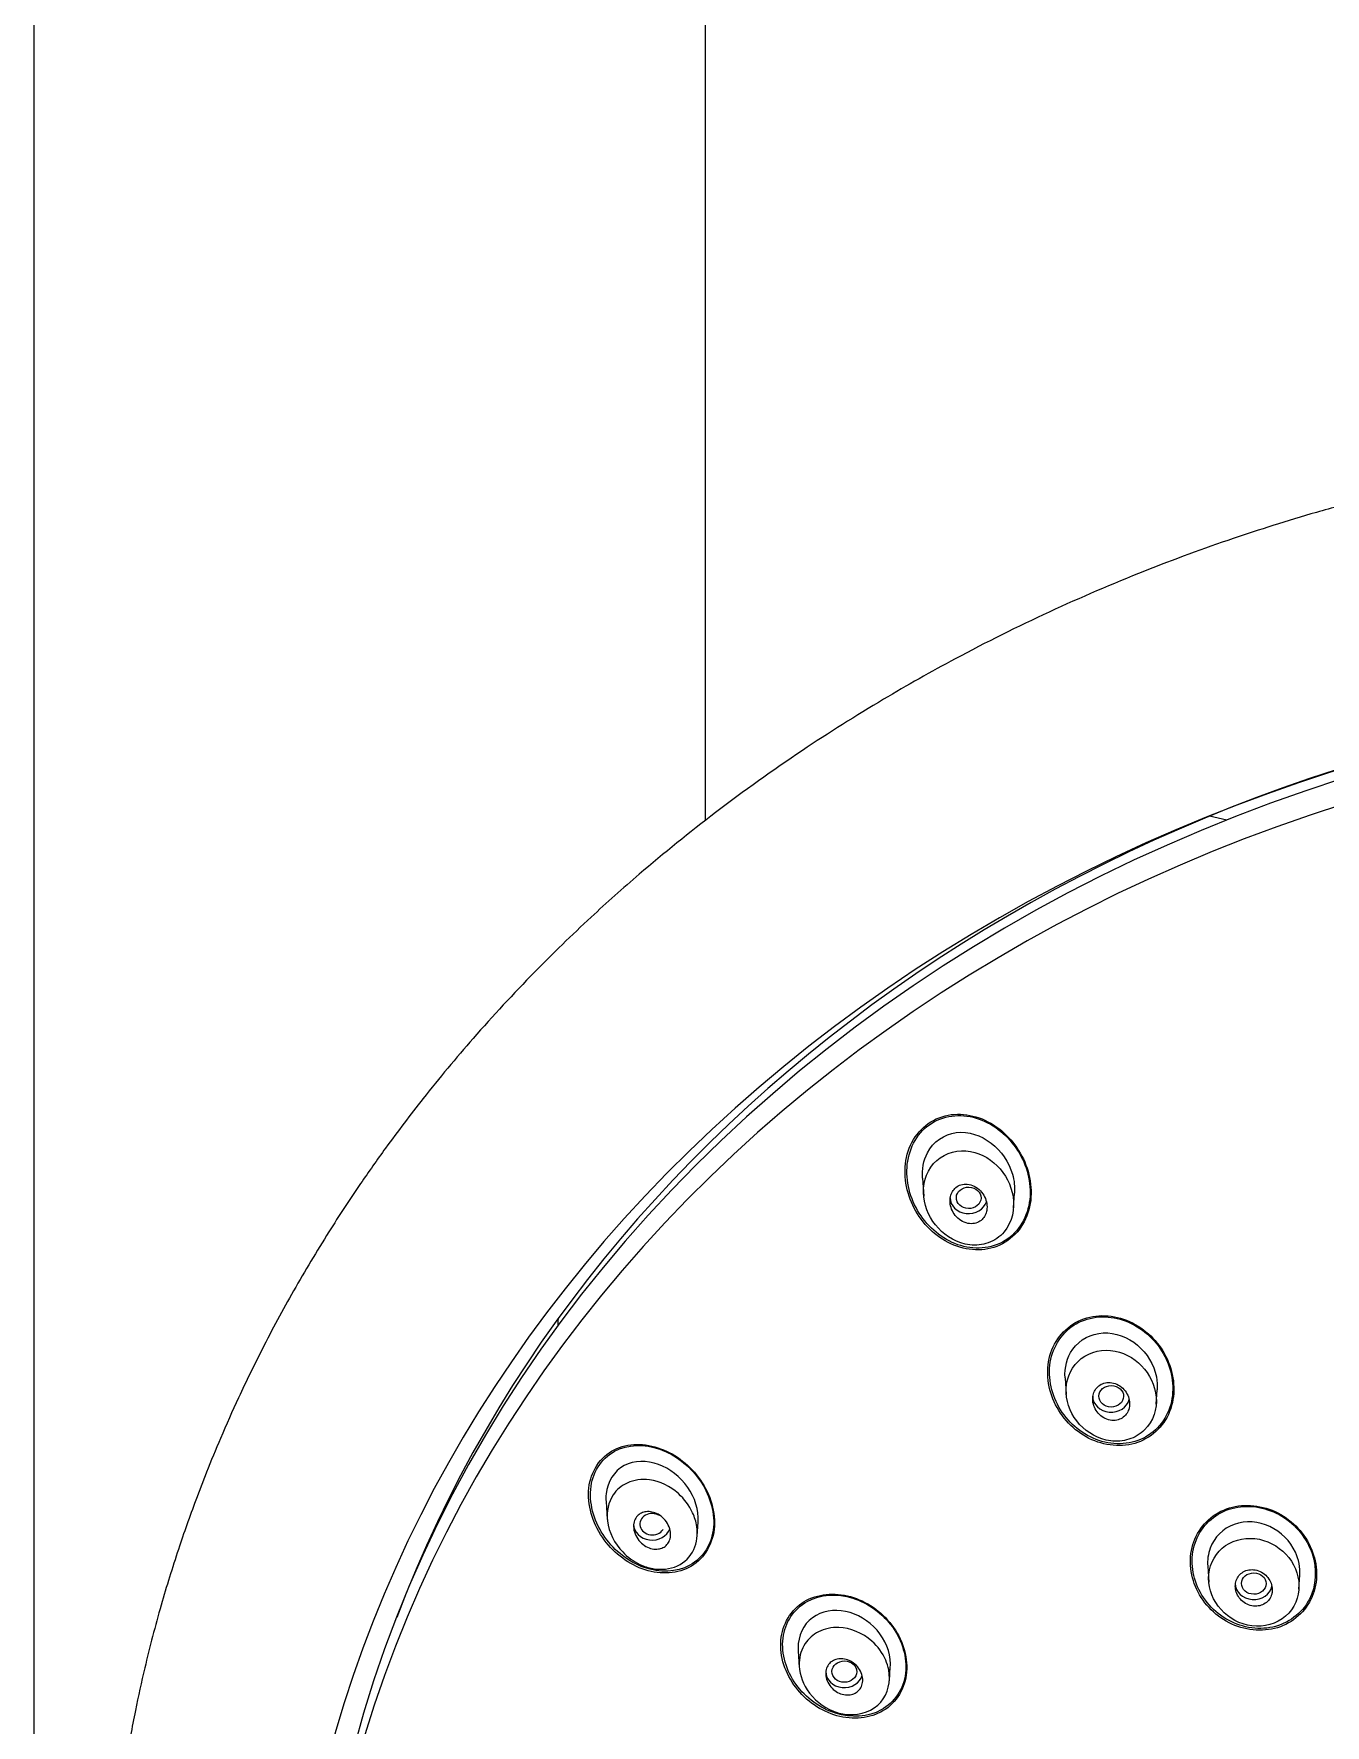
# Model space of a CAD drawing. Header units: millimetres. Extents: x -60 to 7633, y -2614 to 2146.
# Drawn here: x 144.7 to 186.6, y 1492.8 to 1547.7 of the extents above; entities that cross this region are included whole.
import ezdxf

# ---------------------------------------------------------------- set-up
doc = ezdxf.new("R2010")
doc.units = ezdxf.units.MM
doc.layers.get('0').update_dxf_attribs({"color": 250})

msp = doc.modelspace()

# ---------------------------------------------------------------- linework, layer by layer
at = {"linetype": 'Continuous'}
for p, q in [((144.7, 1796.444), (144.7, 1291.743)), ((166.5, 1522.135), (166.5, 1796.444)), ((183.41, 1522.146), (182.847, 1522.277)), ((173.536, 1510.531), (173.577, 1509.947)), ((176.495, 1509.568), (176.527, 1510.036)), ((161.705, 1505.956), (161.705, 1505.827)), ((178.164, 1504.047), (178.202, 1503.5)), ((181.124, 1503.196), (181.156, 1503.656)), ((163.268, 1500.033), (163.309, 1499.448)), ((166.226, 1498.911), (166.258, 1499.372)), ((182.792, 1497.935), (182.828, 1497.417)), ((185.753, 1497.186), (185.784, 1497.638)), ((169.503, 1495.187), (169.541, 1494.64)), ((172.462, 1494.213), (172.494, 1494.664))]:
    msp.add_line(p, q, dxfattribs=at)
for centre, major_axis, ratio, start_param, end_param in [((204.6, 1481.714), (51.65, 0), 0.866025, -0.447532, 3.589125), ((204.6, 1481.328), (-50.8, 0), 0.866025, 1.920717, 6.283185), ((204.6, 1482.712), (-50.6, 0), 0.866025, 4.788727, 5.968765), ((204.6, 1482.162), (-50.8, 0), 0.866025, 3.141593, 6.283185), ((175.032, 1509.895), (-0.6, 0), 0.866025, 0, 2.887531), ((163.705, 1505.827), (2, 0), 0.866025, 3.061708, 3.194648), ((179.66, 1503.45), (-0.6, 0), 0.866025, 0, 2.935114), ((164.77, 1499.294), (0.402, -0.01), 0.862297, 0.980937, 5.783966), ((164.763, 1499.297), (0.6, 0), 0.866025, 3.141593, 5.990017), ((184.288, 1497.369), (-0.6, 0), 0.866025, 0, 2.971584), ((170.998, 1494.511), (0.6, 0), 0.866025, 3.141593, 6.054585)]:
    msp.add_ellipse(centre, major_axis=major_axis, ratio=ratio, start_param=start_param, end_param=end_param, dxfattribs=at)
for centre, major_axis, ratio in [((175.037, 1509.89), (0.401, -0.011), 0.867068), ((179.663, 1503.447), (0.401, -0.006), 0.866667), ((184.289, 1497.368), (0.4, -0.003), 0.866328), ((171.002, 1494.509), (0.401, -0.006), 0.863945)]:
    msp.add_ellipse(centre, major_axis=major_axis, ratio=ratio, dxfattribs=at)
for points, knots in [([(204.6, 1534.682), (203.972, 1534.679), (202.895, 1534.67), (201.09, 1534.6), (199.285, 1534.484), (197.655, 1534.335), (196.011, 1534.146), (194.376, 1533.919), (192.676, 1533.633), (191.058, 1533.319), (189.492, 1532.976), (187.888, 1532.579), (186.355, 1532.157), (184.946, 1531.732), (183.076, 1531.12), (180.633, 1530.222), (177.616, 1528.925), (174.799, 1527.522), (172.128, 1526.015), (169.515, 1524.364), (166.868, 1522.472), (164.602, 1520.64), (162.652, 1518.901), (160.838, 1517.136), (159.02, 1515.174), (157.427, 1513.258), (156.224, 1511.671), (155.204, 1510.224), (154.195, 1508.687), (153.124, 1506.896), (152.157, 1505.098), (151.377, 1503.494), (150.784, 1502.161), (150.326, 1501.049), (149.863, 1499.846), (149.359, 1498.416), (148.797, 1496.598), (148.344, 1494.866), (148.03, 1493.435), (147.816, 1492.328), (147.624, 1491.204), (147.419, 1489.751), (147.252, 1488.129), (147.114, 1485.967), (147.093, 1483.97), (147.157, 1482.356), (147.202, 1481.609), (147.245, 1481.001), (147.303, 1480.336), (147.398, 1479.415), (147.571, 1478.043), (147.876, 1476.207), (148.355, 1474.005), (148.908, 1471.965), (149.536, 1470.017), (150.188, 1468.242), (150.955, 1466.398), (151.826, 1464.53), (152.428, 1463.394), (152.768, 1462.758)], [0, 0, 0, 0, 0.014845, 0.030229, 0.046069, 0.062169, 0.07278, 0.089194, 0.105234, 0.117809, 0.13231, 0.14724, 0.161161, 0.174109, 0.186014, 0.213095, 0.242928, 0.273353, 0.29731, 0.325373, 0.356785, 0.385901, 0.405156, 0.428914, 0.45627, 0.480102, 0.499041, 0.512328, 0.530057, 0.55138, 0.57217, 0.588948, 0.6029, 0.614401, 0.623786, 0.640156, 0.658559, 0.679141, 0.692814, 0.700833, 0.711931, 0.726304, 0.744149, 0.760314, 0.790427, 0.803014, 0.807762, 0.812366, 0.820798, 0.827498, 0.839596, 0.861463, 0.882043, 0.90546, 0.923201, 0.941646, 0.960296, 0.981206, 1, 1, 1, 1]), ([(175.842, 1512.257), (175.365, 1512.559), (174.794, 1512.684), (173.748, 1512.42), (173.31, 1512.02), (172.909, 1510.985), (172.936, 1510.378), (173.338, 1509.315), (173.715, 1508.845), (174.656, 1508.247), (175.238, 1508.121), (176.28, 1508.383), (176.723, 1508.783), (177.127, 1509.819), (177.099, 1510.424), (176.693, 1511.486), (176.318, 1511.955), (175.842, 1512.257)], [0, 0, 0, 0, 0.125, 0.125, 0.25, 0.25, 0.375, 0.375, 0.5, 0.5, 0.625, 0.625, 0.75, 0.75, 0.875, 0.875, 1, 1, 1, 1]), ([(176.506, 1511.598), (176.17, 1512.045), (175.705, 1512.376), (174.655, 1512.636), (174.091, 1512.536), (173.271, 1511.873), (173.041, 1511.331), (173.023, 1510.22), (173.219, 1509.666), (173.882, 1508.777), (174.358, 1508.439), (175.4, 1508.183), (175.972, 1508.284), (176.791, 1508.945), (177.024, 1509.492), (177.039, 1510.594), (176.843, 1511.151), (176.506, 1511.598)], [0, 0, 0, 0, 0.125, 0.125, 0.25, 0.25, 0.375, 0.375, 0.5, 0.5, 0.625, 0.625, 0.75, 0.75, 0.875, 0.875, 1, 1, 1, 1]), ([(173.697, 1511.35), (173.885, 1511.71), (174.24, 1511.956), (175.028, 1512.056), (175.441, 1511.917), (176.094, 1511.416), (176.342, 1511.052), (176.515, 1510.453), (176.538, 1510.242), (176.524, 1510.036)], [0, 0, 0, 0, 0.125, 0.125, 0.25, 0.25, 0.375, 0.375, 0.4377806, 0.4377806, 0.4377806, 0.4377806]), ([(173.581, 1509.921), (173.624, 1509.54), (173.791, 1509.182), (174.313, 1508.621), (174.667, 1508.408), (175.271, 1508.339), (175.476, 1508.358), (175.869, 1508.497), (176.052, 1508.623), (176.454, 1509.103), (176.538, 1509.541), (176.358, 1510.687), (175.724, 1511.354), (174.562, 1511.44), (174.151, 1511.293), (173.64, 1510.705), (173.537, 1510.302), (173.581, 1509.921)], [0, 0, 0, 0, 0.125, 0.125, 0.25, 0.25, 0.3125, 0.3125, 0.375, 0.375, 0.5, 0.5, 0.75, 0.75, 0.875, 0.875, 1, 1, 1, 1]), ([(175.622, 1509.482), (175.635, 1509.554), (175.635, 1509.631), (175.623, 1509.704), (175.611, 1509.778), (175.588, 1509.851), (175.555, 1509.918), (175.52, 1509.991), (175.472, 1510.059), (175.417, 1510.118), (175.359, 1510.178), (175.291, 1510.23), (175.217, 1510.268), (175.146, 1510.304), (175.068, 1510.327), (174.99, 1510.335), (174.921, 1510.341), (174.849, 1510.334), (174.783, 1510.313), (174.725, 1510.294), (174.669, 1510.264), (174.622, 1510.225), (174.578, 1510.189), (174.54, 1510.143), (174.511, 1510.093), (174.481, 1510.043), (174.459, 1509.987), (174.447, 1509.929), (174.433, 1509.866), (174.429, 1509.801), (174.434, 1509.736), (174.44, 1509.665), (174.456, 1509.593), (174.483, 1509.526), (174.511, 1509.452), (174.552, 1509.381), (174.601, 1509.319), (174.653, 1509.254), (174.717, 1509.196), (174.787, 1509.152), (174.855, 1509.108), (174.932, 1509.076), (175.011, 1509.06), (175.082, 1509.046), (175.157, 1509.045), (175.227, 1509.059), (175.289, 1509.072), (175.349, 1509.096), (175.402, 1509.131), (175.45, 1509.163), (175.492, 1509.205), (175.527, 1509.252), (175.56, 1509.299), (175.587, 1509.352), (175.604, 1509.408), (175.612, 1509.432), (175.618, 1509.457), (175.622, 1509.482)], [0, 0, 0, 0, 0.056664, 0.056664, 0.056664, 0.113057, 0.113057, 0.113057, 0.174093, 0.174093, 0.174093, 0.237763, 0.237763, 0.237763, 0.299225, 0.299225, 0.299225, 0.354385, 0.354385, 0.354385, 0.403047, 0.403047, 0.403047, 0.448343, 0.448343, 0.448343, 0.493993, 0.493993, 0.493993, 0.54296, 0.54296, 0.54296, 0.597163, 0.597163, 0.597163, 0.656959, 0.656959, 0.656959, 0.720299, 0.720299, 0.720299, 0.782719, 0.782719, 0.782719, 0.839638, 0.839638, 0.839638, 0.889793, 0.889793, 0.889793, 0.93566, 0.93566, 0.93566, 0.980913, 0.980913, 0.980913, 1, 1, 1, 1]), ([(180.442, 1505.781), (179.955, 1506.054), (179.38, 1506.142), (178.359, 1505.846), (177.935, 1505.455), (177.541, 1504.461), (177.564, 1503.875), (177.978, 1502.847), (178.369, 1502.399), (179.33, 1501.86), (179.914, 1501.771), (180.932, 1502.065), (181.359, 1502.454), (181.756, 1503.451), (181.732, 1504.036), (181.317, 1505.06), (180.928, 1505.507), (180.442, 1505.781)], [0, 0, 0, 0, 0.125, 0.125, 0.25, 0.25, 0.375, 0.375, 0.5, 0.5, 0.625, 0.625, 0.75, 0.75, 0.875, 0.875, 1, 1, 1, 1]), ([(181.297, 1504.922), (181.005, 1505.387), (180.563, 1505.746), (179.542, 1506.092), (178.976, 1506.058), (178.081, 1505.548), (177.771, 1505.078), (177.601, 1504.029), (177.731, 1503.47), (178.307, 1502.549), (178.757, 1502.182), (179.769, 1501.841), (180.342, 1501.875), (181.237, 1502.385), (181.55, 1502.858), (181.718, 1503.899), (181.589, 1504.458), (181.297, 1504.922)], [0, 0, 0, 0, 0.125, 0.125, 0.25, 0.25, 0.375, 0.375, 0.5, 0.5, 0.625, 0.625, 0.75, 0.75, 0.875, 0.875, 1, 1, 1, 1]), ([(178.411, 1504.972), (178.636, 1505.292), (179.01, 1505.485), (179.796, 1505.523), (180.199, 1505.369), (180.828, 1504.843), (181.047, 1504.473), (181.155, 1503.938), (181.164, 1503.793), (181.153, 1503.652)], [0, 0, 0, 0, 0.125, 0.125, 0.25, 0.25, 0.375, 0.375, 0.4197079, 0.4197079, 0.4197079, 0.4197079]), ([(178.198, 1503.559), (178.219, 1503.182), (178.376, 1502.818), (178.893, 1502.255), (179.246, 1502.048), (179.844, 1501.975), (180.043, 1501.992), (180.423, 1502.108), (180.606, 1502.216), (181.026, 1502.634), (181.155, 1503.042), (181.055, 1504.181), (180.419, 1504.862), (179.254, 1504.972), (178.855, 1504.847), (178.314, 1504.316), (178.178, 1503.935), (178.198, 1503.559)], [0, 0, 0, 0, 0.125, 0.125, 0.25, 0.25, 0.3125, 0.3125, 0.375, 0.375, 0.5, 0.5, 0.75, 0.75, 0.875, 0.875, 1, 1, 1, 1]), ([(180.253, 1503.112), (180.264, 1503.182), (180.261, 1503.255), (180.248, 1503.325), (180.234, 1503.395), (180.209, 1503.465), (180.174, 1503.528), (180.138, 1503.595), (180.09, 1503.656), (180.035, 1503.709), (179.978, 1503.762), (179.912, 1503.807), (179.842, 1503.839), (179.773, 1503.87), (179.699, 1503.89), (179.625, 1503.895), (179.556, 1503.9), (179.486, 1503.892), (179.422, 1503.872), (179.362, 1503.854), (179.305, 1503.824), (179.257, 1503.785), (179.21, 1503.748), (179.17, 1503.702), (179.139, 1503.651), (179.108, 1503.6), (179.086, 1503.543), (179.073, 1503.483), (179.06, 1503.421), (179.057, 1503.356), (179.063, 1503.292), (179.07, 1503.223), (179.089, 1503.154), (179.117, 1503.09), (179.146, 1503.021), (179.188, 1502.956), (179.237, 1502.9), (179.288, 1502.841), (179.35, 1502.79), (179.417, 1502.751), (179.483, 1502.713), (179.556, 1502.685), (179.63, 1502.672), (179.7, 1502.659), (179.772, 1502.659), (179.84, 1502.672), (179.904, 1502.685), (179.965, 1502.708), (180.018, 1502.742), (180.069, 1502.774), (180.114, 1502.816), (180.151, 1502.864), (180.186, 1502.911), (180.214, 1502.966), (180.233, 1503.023), (180.242, 1503.052), (180.249, 1503.082), (180.253, 1503.112)], [0, 0, 0, 0, 0.05598, 0.05598, 0.05598, 0.111785, 0.111785, 0.111785, 0.170385, 0.170385, 0.170385, 0.230442, 0.230442, 0.230442, 0.288947, 0.288947, 0.288947, 0.343524, 0.343524, 0.343524, 0.393971, 0.393971, 0.393971, 0.442095, 0.442095, 0.442095, 0.490364, 0.490364, 0.490364, 0.540912, 0.540912, 0.540912, 0.595048, 0.595048, 0.595048, 0.652838, 0.652838, 0.652838, 0.712748, 0.712748, 0.712748, 0.77194, 0.77194, 0.77194, 0.827709, 0.827709, 0.827709, 0.879219, 0.879219, 0.879219, 0.927808, 0.927808, 0.927808, 0.975827, 0.975827, 0.975827, 1, 1, 1, 1]), ([(166.205, 1500.897), (165.845, 1501.342), (165.367, 1501.665), (164.328, 1501.951), (163.786, 1501.898), (162.95, 1501.327), (162.702, 1500.814), (162.695, 1499.714), (162.921, 1499.146), (163.63, 1498.257), (164.117, 1497.926), (165.149, 1497.643), (165.704, 1497.701), (166.532, 1498.269), (166.786, 1498.782), (166.791, 1499.889), (166.565, 1500.451), (166.205, 1500.897)], [0, 0, 0, 0, 0.125, 0.125, 0.25, 0.25, 0.375, 0.375, 0.5, 0.5, 0.625, 0.625, 0.75, 0.75, 0.875, 0.875, 1, 1, 1, 1]), ([(166.291, 1500.75), (165.964, 1501.206), (165.514, 1501.55), (164.512, 1501.903), (163.978, 1501.897), (163.106, 1501.426), (162.816, 1500.956), (162.724, 1499.897), (162.908, 1499.328), (163.551, 1498.418), (164.009, 1498.065), (165.004, 1497.716), (165.552, 1497.725), (166.414, 1498.195), (166.71, 1498.663), (166.802, 1499.731), (166.617, 1500.293), (166.291, 1500.75)], [0, 0, 0, 0, 0.125, 0.125, 0.25, 0.25, 0.375, 0.375, 0.5, 0.5, 0.625, 0.625, 0.75, 0.75, 0.875, 0.875, 1, 1, 1, 1]), ([(163.86, 1501.197), (163.531, 1501.024), (163.31, 1500.676), (163.263, 1500.196), (163.263, 1500.112), (163.269, 1500.028)], [0, 0, 0, 0, 0.125, 0.125, 0.1510713, 0.1510713, 0.1510713, 0.1510713]), ([(166.258, 1499.369), (166.284, 1499.754), (166.15, 1500.16), (165.681, 1500.834), (165.34, 1501.099), (164.595, 1501.369), (164.19, 1501.371), (163.86, 1501.197)], [0.6292423, 0.6292423, 0.6292423, 0.6292423, 0.75, 0.75, 0.875, 0.875, 1, 1, 1, 1]), ([(164.679, 1500.734), (165.016, 1500.689), (165.592, 1500.409), (166.068, 1499.769), (166.27, 1499.121), (166.19, 1498.417), (165.616, 1497.854), (164.912, 1497.792), (164.288, 1497.997), (163.661, 1498.445), (163.2, 1499.333), (163.389, 1500.228), (163.96, 1500.707), (164.426, 1500.767), (164.679, 1500.734)], [0, 0, 0, 0, 0.111973, 0.193359, 0.243142, 0.327374, 0.416007, 0.508194, 0.556146, 0.629207, 0.74826, 0.846003, 0.915799, 1, 1, 1, 1]), ([(164.972, 1498.49), (164.905, 1498.48), (164.834, 1498.483), (164.765, 1498.498), (164.696, 1498.513), (164.628, 1498.539), (164.565, 1498.575), (164.496, 1498.614), (164.432, 1498.665), (164.377, 1498.723), (164.319, 1498.784), (164.269, 1498.855), (164.233, 1498.931), (164.198, 1499.004), (164.174, 1499.084), (164.166, 1499.163), (164.159, 1499.234), (164.164, 1499.306), (164.182, 1499.371), (164.198, 1499.43), (164.225, 1499.484), (164.26, 1499.53), (164.293, 1499.573), (164.334, 1499.61), (164.379, 1499.637), (164.426, 1499.665), (164.477, 1499.685), (164.531, 1499.695), (164.588, 1499.706), (164.649, 1499.707), (164.709, 1499.699), (164.775, 1499.691), (164.842, 1499.671), (164.905, 1499.642), (164.975, 1499.609), (165.041, 1499.565), (165.1, 1499.513), (165.162, 1499.458), (165.217, 1499.391), (165.26, 1499.319), (165.302, 1499.248), (165.333, 1499.169), (165.35, 1499.089), (165.365, 1499.017), (165.367, 1498.941), (165.355, 1498.871), (165.345, 1498.809), (165.324, 1498.749), (165.292, 1498.698), (165.264, 1498.65), (165.226, 1498.609), (165.183, 1498.576), (165.14, 1498.544), (165.091, 1498.52), (165.039, 1498.505), (165.017, 1498.498), (164.995, 1498.493), (164.972, 1498.49)], [0, 0, 0, 0, 0.056664, 0.056664, 0.056664, 0.113057, 0.113057, 0.113057, 0.174093, 0.174093, 0.174093, 0.237763, 0.237763, 0.237763, 0.299225, 0.299225, 0.299225, 0.354385, 0.354385, 0.354385, 0.403047, 0.403047, 0.403047, 0.448343, 0.448343, 0.448343, 0.493993, 0.493993, 0.493993, 0.54296, 0.54296, 0.54296, 0.597163, 0.597163, 0.597163, 0.656959, 0.656959, 0.656959, 0.720299, 0.720299, 0.720299, 0.782719, 0.782719, 0.782719, 0.839638, 0.839638, 0.839638, 0.889793, 0.889793, 0.889793, 0.93566, 0.93566, 0.93566, 0.980913, 0.980913, 0.980913, 1, 1, 1, 1]), ([(184.977, 1499.705), (184.474, 1499.935), (183.897, 1499.971), (182.911, 1499.611), (182.515, 1499.212), (182.165, 1498.235), (182.206, 1497.669), (182.666, 1496.688), (183.082, 1496.277), (184.074, 1495.824), (184.657, 1495.787), (185.643, 1496.146), (186.04, 1496.543), (186.393, 1497.524), (186.35, 1498.089), (185.892, 1499.062), (185.479, 1499.475), (184.977, 1499.705)], [0, 0, 0, 0, 0.125, 0.125, 0.25, 0.25, 0.375, 0.375, 0.5, 0.5, 0.625, 0.625, 0.75, 0.75, 0.875, 0.875, 1, 1, 1, 1]), ([(185.196, 1499.556), (184.733, 1499.835), (184.176, 1499.94), (183.166, 1499.72), (182.726, 1499.387), (182.258, 1498.494), (182.228, 1497.942), (182.562, 1496.945), (182.92, 1496.503), (183.834, 1495.951), (184.398, 1495.845), (185.406, 1496.066), (185.847, 1496.393), (186.32, 1497.295), (186.346, 1497.844), (186.014, 1498.833), (185.659, 1499.277), (185.196, 1499.556)], [0, 0, 0, 0, 0.125, 0.125, 0.25, 0.25, 0.375, 0.375, 0.5, 0.5, 0.625, 0.625, 0.75, 0.75, 0.875, 0.875, 1, 1, 1, 1]), ([(183.657, 1499.29), (183.289, 1499.161), (183.003, 1498.868), (182.804, 1498.329), (182.779, 1498.13), (182.794, 1497.93)], [0, 0, 0, 0, 0.125, 0.125, 0.1897908, 0.1897908, 0.1897908, 0.1897908]), ([(185.782, 1497.636), (185.799, 1497.889), (185.748, 1498.151), (185.474, 1498.747), (185.169, 1499.049), (184.447, 1499.389), (184.024, 1499.42), (183.657, 1499.29)], [0.6673433, 0.6673433, 0.6673433, 0.6673433, 0.75, 0.75, 0.875, 0.875, 1, 1, 1, 1]), ([(182.823, 1497.539), (182.823, 1497.168), (182.969, 1496.807), (183.48, 1496.241), (183.833, 1496.042), (184.625, 1495.944), (185.031, 1496.055), (185.607, 1496.56), (185.764, 1496.932), (185.747, 1497.68), (185.594, 1498.042), (185.067, 1498.599), (184.712, 1498.786), (183.938, 1498.868), (183.545, 1498.759), (182.981, 1498.268), (182.822, 1497.911), (182.823, 1497.539)], [0, 0, 0, 0, 0.125, 0.125, 0.25, 0.25, 0.375, 0.375, 0.5, 0.5, 0.625, 0.625, 0.75, 0.75, 0.875, 0.875, 1, 1, 1, 1]), ([(184.88, 1497.074), (184.891, 1497.14), (184.89, 1497.209), (184.878, 1497.276), (184.866, 1497.343), (184.842, 1497.409), (184.808, 1497.47), (184.774, 1497.532), (184.728, 1497.59), (184.675, 1497.639), (184.622, 1497.689), (184.559, 1497.731), (184.492, 1497.762), (184.426, 1497.792), (184.355, 1497.811), (184.284, 1497.818), (184.215, 1497.824), (184.145, 1497.819), (184.08, 1497.802), (184.018, 1497.785), (183.959, 1497.758), (183.907, 1497.721), (183.858, 1497.686), (183.814, 1497.641), (183.78, 1497.591), (183.746, 1497.541), (183.72, 1497.484), (183.705, 1497.425), (183.69, 1497.364), (183.685, 1497.3), (183.69, 1497.237), (183.696, 1497.171), (183.713, 1497.104), (183.739, 1497.042), (183.767, 1496.978), (183.806, 1496.916), (183.853, 1496.863), (183.902, 1496.808), (183.96, 1496.76), (184.023, 1496.723), (184.086, 1496.687), (184.156, 1496.66), (184.227, 1496.646), (184.296, 1496.632), (184.367, 1496.63), (184.435, 1496.64), (184.5, 1496.65), (184.563, 1496.671), (184.619, 1496.702), (184.674, 1496.732), (184.723, 1496.772), (184.762, 1496.819), (184.802, 1496.865), (184.833, 1496.919), (184.854, 1496.975), (184.866, 1497.007), (184.874, 1497.04), (184.88, 1497.074)], [0, 0, 0, 0, 0.054975, 0.054975, 0.054975, 0.109842, 0.109842, 0.109842, 0.166333, 0.166333, 0.166333, 0.223773, 0.223773, 0.223773, 0.280456, 0.280456, 0.280456, 0.334967, 0.334967, 0.334967, 0.386992, 0.386992, 0.386992, 0.437402, 0.437402, 0.437402, 0.487674, 0.487674, 0.487674, 0.539228, 0.539228, 0.539228, 0.592963, 0.592963, 0.592963, 0.648947, 0.648947, 0.648947, 0.706276, 0.706276, 0.706276, 0.763329, 0.763329, 0.763329, 0.818535, 0.818535, 0.818535, 0.871248, 0.871248, 0.871248, 0.922032, 0.922032, 0.922032, 0.972222, 0.972222, 0.972222, 1, 1, 1, 1]), ([(172.474, 1496.105), (172.115, 1496.538), (171.625, 1496.847), (170.577, 1497.091), (170.029, 1497.014), (169.208, 1496.448), (168.953, 1495.958), (168.921, 1494.9), (169.133, 1494.348), (169.841, 1493.489), (170.339, 1493.173), (171.379, 1492.931), (171.934, 1493.01), (172.754, 1493.576), (173.012, 1494.066), (173.043, 1495.125), (172.833, 1495.672), (172.474, 1496.105)], [0, 0, 0, 0, 0.125, 0.125, 0.25, 0.25, 0.375, 0.375, 0.5, 0.5, 0.625, 0.625, 0.75, 0.75, 0.875, 0.875, 1, 1, 1, 1]), ([(172.56, 1495.958), (172.239, 1496.403), (171.778, 1496.736), (170.767, 1497.052), (170.224, 1497.023), (169.367, 1496.552), (169.071, 1496.104), (168.951, 1495.089), (169.117, 1494.537), (169.75, 1493.653), (170.217, 1493.313), (171.221, 1492.999), (171.771, 1493.029), (172.627, 1493.501), (172.925, 1493.948), (173.046, 1494.968), (172.881, 1495.513), (172.56, 1495.958)], [0, 0, 0, 0, 0.125, 0.125, 0.25, 0.25, 0.375, 0.375, 0.5, 0.5, 0.625, 0.625, 0.75, 0.75, 0.875, 0.875, 1, 1, 1, 1]), ([(169.966, 1496.256), (169.668, 1496.037), (169.5, 1495.67), (169.5, 1495.249), (169.501, 1495.216), (169.503, 1495.182)], [0, 0, 0, 0, 0.125, 0.125, 0.1358328, 0.1358328, 0.1358328, 0.1358328]), ([(172.493, 1494.662), (172.496, 1494.694), (172.497, 1494.726), (172.498, 1495.148), (172.328, 1495.545), (171.796, 1496.162), (171.425, 1496.382), (170.662, 1496.543), (170.263, 1496.475), (169.966, 1496.256)], [0.6147007, 0.6147007, 0.6147007, 0.6147007, 0.625, 0.625, 0.75, 0.75, 0.875, 0.875, 1, 1, 1, 1]), ([(170.82, 1495.943), (171.2, 1495.93), (171.852, 1495.654), (172.312, 1495.016), (172.537, 1494.313), (172.326, 1493.37), (171.361, 1493.033), (170.454, 1493.243), (169.729, 1493.824), (169.457, 1494.738), (169.672, 1495.434), (170.157, 1495.858), (170.586, 1495.952), (170.82, 1495.943)], [0, 0, 0, 0, 0.12642, 0.208829, 0.245518, 0.371255, 0.502916, 0.55779, 0.676113, 0.778035, 0.854155, 0.922167, 1, 1, 1, 1]), ([(171.188, 1493.757), (171.122, 1493.747), (171.051, 1493.749), (170.983, 1493.763), (170.914, 1493.776), (170.846, 1493.801), (170.783, 1493.836), (170.717, 1493.872), (170.655, 1493.919), (170.602, 1493.973), (170.547, 1494.029), (170.501, 1494.094), (170.467, 1494.163), (170.433, 1494.231), (170.411, 1494.304), (170.402, 1494.376), (170.394, 1494.444), (170.398, 1494.513), (170.414, 1494.576), (170.43, 1494.635), (170.456, 1494.69), (170.491, 1494.738), (170.524, 1494.783), (170.566, 1494.822), (170.614, 1494.852), (170.662, 1494.883), (170.716, 1494.904), (170.773, 1494.917), (170.832, 1494.93), (170.895, 1494.932), (170.957, 1494.926), (171.024, 1494.918), (171.091, 1494.9), (171.155, 1494.872), (171.222, 1494.843), (171.287, 1494.802), (171.344, 1494.753), (171.403, 1494.703), (171.455, 1494.642), (171.496, 1494.576), (171.536, 1494.512), (171.567, 1494.439), (171.583, 1494.367), (171.599, 1494.298), (171.602, 1494.227), (171.593, 1494.16), (171.584, 1494.098), (171.564, 1494.038), (171.534, 1493.986), (171.506, 1493.936), (171.468, 1493.892), (171.423, 1493.856), (171.379, 1493.822), (171.328, 1493.794), (171.274, 1493.777), (171.246, 1493.768), (171.218, 1493.761), (171.188, 1493.757)], [0, 0, 0, 0, 0.05598, 0.05598, 0.05598, 0.111785, 0.111785, 0.111785, 0.170385, 0.170385, 0.170385, 0.230442, 0.230442, 0.230442, 0.288947, 0.288947, 0.288947, 0.343524, 0.343524, 0.343524, 0.393971, 0.393971, 0.393971, 0.442095, 0.442095, 0.442095, 0.490364, 0.490364, 0.490364, 0.540912, 0.540912, 0.540912, 0.595048, 0.595048, 0.595048, 0.652838, 0.652838, 0.652838, 0.712748, 0.712748, 0.712748, 0.77194, 0.77194, 0.77194, 0.827709, 0.827709, 0.827709, 0.879219, 0.879219, 0.879219, 0.927808, 0.927808, 0.927808, 0.975827, 0.975827, 0.975827, 1, 1, 1, 1])]:
    msp.add_open_spline(points, degree=3, knots=knots, dxfattribs=at)
for points in [[(173.538, 1510.523), (173.517, 1510.81), (173.566, 1511.099), (173.697, 1511.35)], [(178.165, 1504.044), (178.143, 1504.374), (178.224, 1504.707), (178.411, 1504.972)]]:
    msp.add_open_spline(points, degree=3, dxfattribs=at)

doc.saveas('drawing.dxf')
